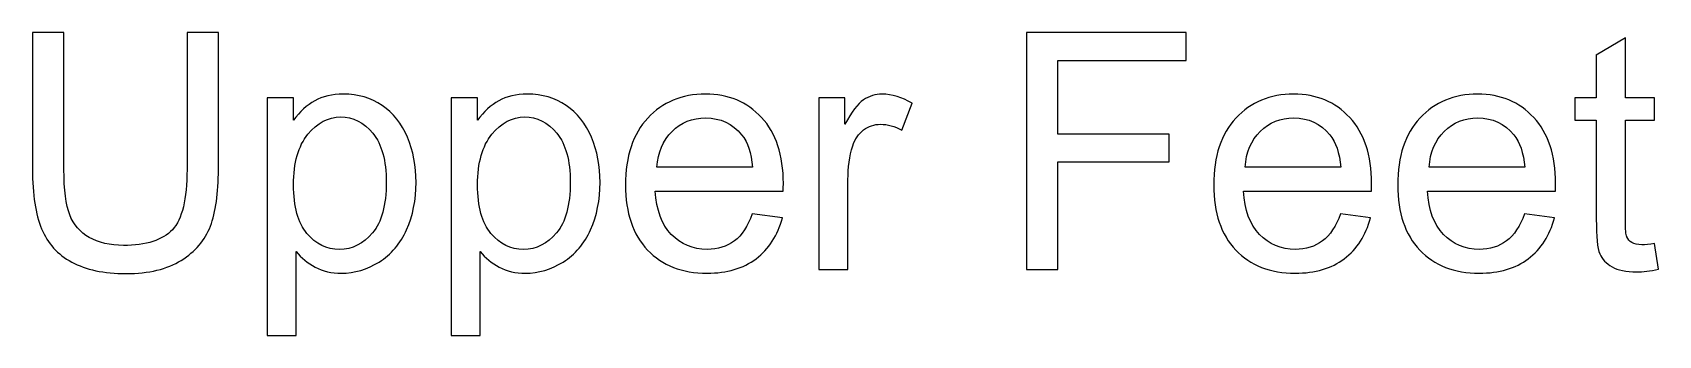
# Model space of a CAD drawing. Header units: millimetres. Extents: x -961 to -101, y 26 to 952.
# Drawn here: x -909.7 to -847.2, y 858.6 to 870.2 of the extents above; entities that cross this region are included whole.
import ezdxf

# ---------------------------------------------------------------- set-up
doc = ezdxf.new("R2010")
doc.units = ezdxf.units.MM
doc.header["$MEASUREMENT"] = 0
doc.layers.add('Layer 1', color=7, linetype='Continuous')

msp = doc.modelspace()

# ---------------------------------------------------------------- linework, layer by layer
at = {"layer": 'Layer 1', "color": 250}
for points, knots in [([(-903.7353, 870.25), (-903.7353, 870.25), (-902.5288, 870.25), (-902.5288, 870.25), (-902.5288, 870.25), (-902.5288, 870.25), (-902.5288, 864.9986), (-902.5288, 864.9986), (-902.5288, 864.9986), (-902.5288, 864.0842), (-902.6325, 863.3581), (-902.8378, 862.8205), (-902.8378, 862.8205), (-903.0453, 862.285), (-903.4178, 861.8468), (-903.9554, 861.5103), (-903.9554, 861.5103), (-904.4952, 861.1737), (-905.2, 861.0044), (-906.0763, 861.0044), (-906.0763, 861.0044), (-906.9251, 861.0044), (-907.6215, 861.1504), (-908.1612, 861.4447), (-908.1612, 861.4447), (-908.7031, 861.7389), (-909.0883, 862.1622), (-909.3191, 862.7189), (-909.3191, 862.7189), (-909.5498, 863.2756), (-909.6662, 864.0355), (-909.6662, 864.9986), (-909.6662, 864.9986), (-909.6662, 864.9986), (-909.6662, 870.25), (-909.6662, 870.25), (-909.6662, 870.25), (-909.6662, 870.25), (-908.4597, 870.25), (-908.4597, 870.25), (-908.4597, 870.25), (-908.4597, 870.25), (-908.4597, 865.0007), (-908.4597, 865.0007), (-908.4597, 865.0007), (-908.4597, 864.2112), (-908.3856, 863.627), (-908.2396, 863.2544), (-908.2396, 863.2544), (-908.0935, 862.8798), (-907.8437, 862.5898), (-907.486, 862.3887), (-907.486, 862.3887), (-907.1304, 862.1855), (-906.6944, 862.0839), (-906.18, 862.0839), (-906.18, 862.0839), (-905.2995, 862.0839), (-904.6709, 862.285), (-904.2962, 862.685), (-904.2962, 862.685), (-903.9216, 863.0872), (-903.7353, 863.8577), (-903.7353, 865.0007), (-903.7353, 865.0007), (-903.7353, 865.0007), (-903.7353, 870.25), (-903.7353, 870.25)], [0, 0, 0, 0, 0.0555556, 0.0555556, 0.0555556, 0.0555556, 0.1111111, 0.1111111, 0.1111111, 0.1111111, 0.1666667, 0.1666667, 0.1666667, 0.1666667, 0.2222222, 0.2222222, 0.2222222, 0.2222222, 0.2777778, 0.2777778, 0.2777778, 0.2777778, 0.3333333, 0.3333333, 0.3333333, 0.3333333, 0.3888889, 0.3888889, 0.3888889, 0.3888889, 0.4444444, 0.4444444, 0.4444444, 0.4444444, 0.5, 0.5, 0.5, 0.5, 0.5555556, 0.5555556, 0.5555556, 0.5555556, 0.6111111, 0.6111111, 0.6111111, 0.6111111, 0.6666667, 0.6666667, 0.6666667, 0.6666667, 0.7222222, 0.7222222, 0.7222222, 0.7222222, 0.7777778, 0.7777778, 0.7777778, 0.7777778, 0.8333333, 0.8333333, 0.8333333, 0.8333333, 0.8888889, 0.8888889, 0.8888889, 0.8888889, 1, 1, 1, 1]), ([(-871.5091, 861.1568), (-871.5091, 861.1568), (-871.5091, 870.25), (-871.5091, 870.25), (-871.5091, 870.25), (-871.5091, 870.25), (-865.375, 870.25), (-865.375, 870.25), (-865.375, 870.25), (-865.375, 870.25), (-865.375, 869.1832), (-865.375, 869.1832), (-865.375, 869.1832), (-865.375, 869.1832), (-870.3026, 869.1832), (-870.3026, 869.1832), (-870.3026, 869.1832), (-870.3026, 869.1832), (-870.3026, 866.3511), (-870.3026, 866.3511), (-870.3026, 866.3511), (-870.3026, 866.3511), (-866.0354, 866.3511), (-866.0354, 866.3511), (-866.0354, 866.3511), (-866.0354, 866.3511), (-866.0354, 865.2843), (-866.0354, 865.2843), (-866.0354, 865.2843), (-866.0354, 865.2843), (-870.3026, 865.2843), (-870.3026, 865.2843), (-870.3026, 865.2843), (-870.3026, 865.2843), (-870.3026, 861.1568), (-870.3026, 861.1568), (-870.3026, 861.1568), (-870.3026, 861.1568), (-871.5091, 861.1568), (-871.5091, 861.1568)], [0, 0, 0, 0, 0.0909091, 0.0909091, 0.0909091, 0.0909091, 0.1818182, 0.1818182, 0.1818182, 0.1818182, 0.2727273, 0.2727273, 0.2727273, 0.2727273, 0.3636364, 0.3636364, 0.3636364, 0.3636364, 0.4545455, 0.4545455, 0.4545455, 0.4545455, 0.5454545, 0.5454545, 0.5454545, 0.5454545, 0.6363636, 0.6363636, 0.6363636, 0.6363636, 0.7272727, 0.7272727, 0.7272727, 0.7272727, 0.8181818, 0.8181818, 0.8181818, 0.8181818, 1, 1, 1, 1]), ([(-847.4024, 862.1538), (-847.4024, 862.1538), (-847.25, 861.1674), (-847.25, 861.1674), (-847.25, 861.1674), (-847.5633, 861.1018), (-847.8448, 861.0679), (-848.0903, 861.0679), (-848.0903, 861.0679), (-848.4946, 861.0679), (-848.8079, 861.1314), (-849.0322, 861.2605), (-849.0322, 861.2605), (-849.2545, 861.3896), (-849.4111, 861.5569), (-849.5021, 861.7664), (-849.5021, 861.7664), (-849.5931, 861.976), (-849.6376, 862.4162), (-849.6376, 863.0872), (-849.6376, 863.0872), (-849.6376, 863.0872), (-849.6376, 866.8845), (-849.6376, 866.8845), (-849.6376, 866.8845), (-849.6376, 866.8845), (-850.4631, 866.8845), (-850.4631, 866.8845), (-850.4631, 866.8845), (-850.4631, 866.8845), (-850.4631, 867.7481), (-850.4631, 867.7481), (-850.4631, 867.7481), (-850.4631, 867.7481), (-849.6376, 867.7481), (-849.6376, 867.7481), (-849.6376, 867.7481), (-849.6376, 867.7481), (-849.6376, 869.3779), (-849.6376, 869.3779), (-849.6376, 869.3779), (-849.6376, 869.3779), (-848.52, 870.0489), (-848.52, 870.0489), (-848.52, 870.0489), (-848.52, 870.0489), (-848.52, 867.7481), (-848.52, 867.7481), (-848.52, 867.7481), (-848.52, 867.7481), (-847.4024, 867.7481), (-847.4024, 867.7481), (-847.4024, 867.7481), (-847.4024, 867.7481), (-847.4024, 866.8845), (-847.4024, 866.8845), (-847.4024, 866.8845), (-847.4024, 866.8845), (-848.52, 866.8845), (-848.52, 866.8845), (-848.52, 866.8845), (-848.52, 866.8845), (-848.52, 863.0237), (-848.52, 863.0237), (-848.52, 863.0237), (-848.52, 862.7041), (-848.5009, 862.4988), (-848.4607, 862.4078), (-848.4607, 862.4078), (-848.4226, 862.3167), (-848.3591, 862.2448), (-848.2702, 862.1897), (-848.2702, 862.1897), (-848.1813, 862.1368), (-848.0543, 862.1093), (-847.8892, 862.1093), (-847.8892, 862.1093), (-847.7665, 862.1093), (-847.6035, 862.1241), (-847.4024, 862.1538)], [0, 0, 0, 0, 0.047619, 0.047619, 0.047619, 0.047619, 0.0952381, 0.0952381, 0.0952381, 0.0952381, 0.1428571, 0.1428571, 0.1428571, 0.1428571, 0.1904762, 0.1904762, 0.1904762, 0.1904762, 0.2380952, 0.2380952, 0.2380952, 0.2380952, 0.2857143, 0.2857143, 0.2857143, 0.2857143, 0.3333333, 0.3333333, 0.3333333, 0.3333333, 0.3809524, 0.3809524, 0.3809524, 0.3809524, 0.4285714, 0.4285714, 0.4285714, 0.4285714, 0.4761905, 0.4761905, 0.4761905, 0.4761905, 0.5238095, 0.5238095, 0.5238095, 0.5238095, 0.5714286, 0.5714286, 0.5714286, 0.5714286, 0.6190476, 0.6190476, 0.6190476, 0.6190476, 0.6666667, 0.6666667, 0.6666667, 0.6666667, 0.7142857, 0.7142857, 0.7142857, 0.7142857, 0.7619048, 0.7619048, 0.7619048, 0.7619048, 0.8095238, 0.8095238, 0.8095238, 0.8095238, 0.8571429, 0.8571429, 0.8571429, 0.8571429, 0.9047619, 0.9047619, 0.9047619, 0.9047619, 1, 1, 1, 1]), ([(-900.6598, 858.6295), (-900.6598, 858.6295), (-900.6598, 867.7481), (-900.6598, 867.7481), (-900.6598, 867.7481), (-900.6598, 867.7481), (-899.6438, 867.7481), (-899.6438, 867.7481), (-899.6438, 867.7481), (-899.6438, 867.7481), (-899.6438, 866.8824), (-899.6438, 866.8824), (-899.6438, 866.8824), (-899.4046, 867.2168), (-899.1337, 867.4687), (-898.831, 867.6359), (-898.831, 867.6359), (-898.5304, 867.8031), (-898.1642, 867.8878), (-897.7346, 867.8878), (-897.7346, 867.8878), (-897.1715, 867.8878), (-896.6762, 867.7439), (-896.2465, 867.4539), (-896.2465, 867.4539), (-895.8169, 867.166), (-895.493, 866.7575), (-895.2729, 866.2326), (-895.2729, 866.2326), (-895.0549, 865.7055), (-894.9448, 865.1298), (-894.9448, 864.5011), (-894.9448, 864.5011), (-894.9448, 863.8302), (-895.0654, 863.2248), (-895.3067, 862.685), (-895.3067, 862.685), (-895.548, 862.1474), (-895.8994, 861.7347), (-896.3608, 861.4468), (-896.3608, 861.4468), (-896.8202, 861.161), (-897.3049, 861.0171), (-897.8129, 861.0171), (-897.8129, 861.0171), (-898.1854, 861.0171), (-898.5198, 861.0954), (-898.8141, 861.2521), (-898.8141, 861.2521), (-899.1104, 861.4087), (-899.3517, 861.6055), (-899.5422, 861.8447), (-899.5422, 861.8447), (-899.5422, 861.8447), (-899.5422, 858.6295), (-899.5422, 858.6295), (-899.5422, 858.6295), (-899.5422, 858.6295), (-900.6598, 858.6295), (-900.6598, 858.6295)], [0, 0, 0, 0, 0.0625, 0.0625, 0.0625, 0.0625, 0.125, 0.125, 0.125, 0.125, 0.1875, 0.1875, 0.1875, 0.1875, 0.25, 0.25, 0.25, 0.25, 0.3125, 0.3125, 0.3125, 0.3125, 0.375, 0.375, 0.375, 0.375, 0.4375, 0.4375, 0.4375, 0.4375, 0.5, 0.5, 0.5, 0.5, 0.5625, 0.5625, 0.5625, 0.5625, 0.625, 0.625, 0.625, 0.625, 0.6875, 0.6875, 0.6875, 0.6875, 0.75, 0.75, 0.75, 0.75, 0.8125, 0.8125, 0.8125, 0.8125, 0.875, 0.875, 0.875, 0.875, 1, 1, 1, 1]), ([(-893.5965, 858.6295), (-893.5965, 858.6295), (-893.5965, 867.7481), (-893.5965, 867.7481), (-893.5965, 867.7481), (-893.5965, 867.7481), (-892.5805, 867.7481), (-892.5805, 867.7481), (-892.5805, 867.7481), (-892.5805, 867.7481), (-892.5805, 866.8824), (-892.5805, 866.8824), (-892.5805, 866.8824), (-892.3413, 867.2168), (-892.0704, 867.4687), (-891.7677, 867.6359), (-891.7677, 867.6359), (-891.4671, 867.8031), (-891.1009, 867.8878), (-890.6713, 867.8878), (-890.6713, 867.8878), (-890.1082, 867.8878), (-889.6129, 867.7439), (-889.1832, 867.4539), (-889.1832, 867.4539), (-888.7536, 867.166), (-888.4297, 866.7575), (-888.2096, 866.2326), (-888.2096, 866.2326), (-887.9916, 865.7055), (-887.8815, 865.1298), (-887.8815, 864.5011), (-887.8815, 864.5011), (-887.8815, 863.8302), (-888.0021, 863.2248), (-888.2434, 862.685), (-888.2434, 862.685), (-888.4847, 862.1474), (-888.8361, 861.7347), (-889.2975, 861.4468), (-889.2975, 861.4468), (-889.7569, 861.161), (-890.2416, 861.0171), (-890.7496, 861.0171), (-890.7496, 861.0171), (-891.1221, 861.0171), (-891.4565, 861.0954), (-891.7508, 861.2521), (-891.7508, 861.2521), (-892.0471, 861.4087), (-892.2884, 861.6055), (-892.4789, 861.8447), (-892.4789, 861.8447), (-892.4789, 861.8447), (-892.4789, 858.6295), (-892.4789, 858.6295), (-892.4789, 858.6295), (-892.4789, 858.6295), (-893.5965, 858.6295), (-893.5965, 858.6295)], [0, 0, 0, 0, 0.0625, 0.0625, 0.0625, 0.0625, 0.125, 0.125, 0.125, 0.125, 0.1875, 0.1875, 0.1875, 0.1875, 0.25, 0.25, 0.25, 0.25, 0.3125, 0.3125, 0.3125, 0.3125, 0.375, 0.375, 0.375, 0.375, 0.4375, 0.4375, 0.4375, 0.4375, 0.5, 0.5, 0.5, 0.5, 0.5625, 0.5625, 0.5625, 0.5625, 0.625, 0.625, 0.625, 0.625, 0.6875, 0.6875, 0.6875, 0.6875, 0.75, 0.75, 0.75, 0.75, 0.8125, 0.8125, 0.8125, 0.8125, 0.875, 0.875, 0.875, 0.875, 1, 1, 1, 1]), ([(-882.0374, 863.2904), (-882.0374, 863.2904), (-880.8817, 863.138), (-880.8817, 863.138), (-880.8817, 863.138), (-881.0616, 862.467), (-881.3982, 861.9442), (-881.8892, 861.5738), (-881.8892, 861.5738), (-882.3803, 861.2034), (-883.0068, 861.0171), (-883.7709, 861.0171), (-883.7709, 861.0171), (-884.7319, 861.0171), (-885.4939, 861.3134), (-886.0569, 861.9061), (-886.0569, 861.9061), (-886.62, 862.4967), (-886.9015, 863.3285), (-886.9015, 864.3974), (-886.9015, 864.3974), (-886.9015, 865.5023), (-886.6179, 866.3617), (-886.0485, 866.9713), (-886.0485, 866.9713), (-885.4791, 867.583), (-884.7404, 867.8878), (-883.8323, 867.8878), (-883.8323, 867.8878), (-882.9539, 867.8878), (-882.2364, 867.5894), (-881.6797, 866.9903), (-881.6797, 866.9903), (-881.123, 866.3913), (-880.8436, 865.5489), (-880.8436, 864.463), (-880.8436, 864.463), (-880.8436, 864.3974), (-880.8457, 864.2979), (-880.8499, 864.1667), (-880.8499, 864.1667), (-880.8499, 864.1667), (-885.7585, 864.1667), (-885.7585, 864.1667), (-885.7585, 864.1667), (-885.7162, 863.4449), (-885.513, 862.8904), (-885.1447, 862.5072), (-885.1447, 862.5072), (-884.7785, 862.1241), (-884.3192, 861.9315), (-883.7709, 861.9315), (-883.7709, 861.9315), (-883.3624, 861.9315), (-883.0132, 862.0395), (-882.7253, 862.2554), (-882.7253, 862.2554), (-882.4353, 862.4713), (-882.2067, 862.8163), (-882.0374, 863.2904)], [0, 0, 0, 0, 0.0625, 0.0625, 0.0625, 0.0625, 0.125, 0.125, 0.125, 0.125, 0.1875, 0.1875, 0.1875, 0.1875, 0.25, 0.25, 0.25, 0.25, 0.3125, 0.3125, 0.3125, 0.3125, 0.375, 0.375, 0.375, 0.375, 0.4375, 0.4375, 0.4375, 0.4375, 0.5, 0.5, 0.5, 0.5, 0.5625, 0.5625, 0.5625, 0.5625, 0.625, 0.625, 0.625, 0.625, 0.6875, 0.6875, 0.6875, 0.6875, 0.75, 0.75, 0.75, 0.75, 0.8125, 0.8125, 0.8125, 0.8125, 0.875, 0.875, 0.875, 0.875, 1, 1, 1, 1]), ([(-879.4826, 861.1568), (-879.4826, 861.1568), (-879.4826, 867.7481), (-879.4826, 867.7481), (-879.4826, 867.7481), (-879.4826, 867.7481), (-878.4793, 867.7481), (-878.4793, 867.7481), (-878.4793, 867.7481), (-878.4793, 867.7481), (-878.4793, 866.7385), (-878.4793, 866.7385), (-878.4793, 866.7385), (-878.2232, 867.2062), (-877.9861, 867.5153), (-877.7681, 867.6634), (-877.7681, 867.6634), (-877.5501, 867.8137), (-877.3109, 867.8878), (-877.0505, 867.8878), (-877.0505, 867.8878), (-876.6738, 867.8878), (-876.2907, 867.7693), (-875.9012, 867.5343), (-875.9012, 867.5343), (-875.9012, 867.5343), (-876.2991, 866.5035), (-876.2991, 866.5035), (-876.2991, 866.5035), (-876.5701, 866.6559), (-876.841, 866.7321), (-877.1119, 866.7321), (-877.1119, 866.7321), (-877.3553, 866.7321), (-877.5734, 866.658), (-877.766, 866.512), (-877.766, 866.512), (-877.9586, 866.3659), (-878.0962, 866.1627), (-878.1787, 865.9024), (-878.1787, 865.9024), (-878.3036, 865.5066), (-878.365, 865.0726), (-878.365, 864.6006), (-878.365, 864.6006), (-878.365, 864.6006), (-878.365, 861.1568), (-878.365, 861.1568), (-878.365, 861.1568), (-878.365, 861.1568), (-879.4826, 861.1568), (-879.4826, 861.1568)], [0, 0, 0, 0, 0.0714286, 0.0714286, 0.0714286, 0.0714286, 0.1428571, 0.1428571, 0.1428571, 0.1428571, 0.2142857, 0.2142857, 0.2142857, 0.2142857, 0.2857143, 0.2857143, 0.2857143, 0.2857143, 0.3571429, 0.3571429, 0.3571429, 0.3571429, 0.4285714, 0.4285714, 0.4285714, 0.4285714, 0.5, 0.5, 0.5, 0.5, 0.5714286, 0.5714286, 0.5714286, 0.5714286, 0.6428571, 0.6428571, 0.6428571, 0.6428571, 0.7142857, 0.7142857, 0.7142857, 0.7142857, 0.7857143, 0.7857143, 0.7857143, 0.7857143, 0.8571429, 0.8571429, 0.8571429, 0.8571429, 1, 1, 1, 1]), ([(-859.4589, 863.2904), (-859.4589, 863.2904), (-858.3032, 863.138), (-858.3032, 863.138), (-858.3032, 863.138), (-858.4831, 862.467), (-858.8197, 861.9442), (-859.3107, 861.5738), (-859.3107, 861.5738), (-859.8018, 861.2034), (-860.4283, 861.0171), (-861.1924, 861.0171), (-861.1924, 861.0171), (-862.1534, 861.0171), (-862.9154, 861.3134), (-863.4784, 861.9061), (-863.4784, 861.9061), (-864.0415, 862.4967), (-864.323, 863.3285), (-864.323, 864.3974), (-864.323, 864.3974), (-864.323, 865.5023), (-864.0394, 866.3617), (-863.47, 866.9713), (-863.47, 866.9713), (-862.9006, 867.583), (-862.1619, 867.8878), (-861.2538, 867.8878), (-861.2538, 867.8878), (-860.3754, 867.8878), (-859.6579, 867.5894), (-859.1012, 866.9903), (-859.1012, 866.9903), (-858.5445, 866.3913), (-858.2651, 865.5489), (-858.2651, 864.463), (-858.2651, 864.463), (-858.2651, 864.3974), (-858.2672, 864.2979), (-858.2714, 864.1667), (-858.2714, 864.1667), (-858.2714, 864.1667), (-863.18, 864.1667), (-863.18, 864.1667), (-863.18, 864.1667), (-863.1377, 863.4449), (-862.9345, 862.8904), (-862.5662, 862.5072), (-862.5662, 862.5072), (-862.2, 862.1241), (-861.7407, 861.9315), (-861.1924, 861.9315), (-861.1924, 861.9315), (-860.7839, 861.9315), (-860.4347, 862.0395), (-860.1468, 862.2554), (-860.1468, 862.2554), (-859.8568, 862.4713), (-859.6282, 862.8163), (-859.4589, 863.2904)], [0, 0, 0, 0, 0.0625, 0.0625, 0.0625, 0.0625, 0.125, 0.125, 0.125, 0.125, 0.1875, 0.1875, 0.1875, 0.1875, 0.25, 0.25, 0.25, 0.25, 0.3125, 0.3125, 0.3125, 0.3125, 0.375, 0.375, 0.375, 0.375, 0.4375, 0.4375, 0.4375, 0.4375, 0.5, 0.5, 0.5, 0.5, 0.5625, 0.5625, 0.5625, 0.5625, 0.625, 0.625, 0.625, 0.625, 0.6875, 0.6875, 0.6875, 0.6875, 0.75, 0.75, 0.75, 0.75, 0.8125, 0.8125, 0.8125, 0.8125, 0.875, 0.875, 0.875, 0.875, 1, 1, 1, 1]), ([(-852.3956, 863.2904), (-852.3956, 863.2904), (-851.2399, 863.138), (-851.2399, 863.138), (-851.2399, 863.138), (-851.4198, 862.467), (-851.7564, 861.9442), (-852.2474, 861.5738), (-852.2474, 861.5738), (-852.7385, 861.2034), (-853.365, 861.0171), (-854.1291, 861.0171), (-854.1291, 861.0171), (-855.0901, 861.0171), (-855.8521, 861.3134), (-856.4151, 861.9061), (-856.4151, 861.9061), (-856.9782, 862.4967), (-857.2597, 863.3285), (-857.2597, 864.3974), (-857.2597, 864.3974), (-857.2597, 865.5023), (-856.9761, 866.3617), (-856.4067, 866.9713), (-856.4067, 866.9713), (-855.8373, 867.583), (-855.0986, 867.8878), (-854.1905, 867.8878), (-854.1905, 867.8878), (-853.3121, 867.8878), (-852.5946, 867.5894), (-852.0379, 866.9903), (-852.0379, 866.9903), (-851.4812, 866.3913), (-851.2018, 865.5489), (-851.2018, 864.463), (-851.2018, 864.463), (-851.2018, 864.3974), (-851.2039, 864.2979), (-851.2081, 864.1667), (-851.2081, 864.1667), (-851.2081, 864.1667), (-856.1167, 864.1667), (-856.1167, 864.1667), (-856.1167, 864.1667), (-856.0744, 863.4449), (-855.8712, 862.8904), (-855.5029, 862.5072), (-855.5029, 862.5072), (-855.1367, 862.1241), (-854.6774, 861.9315), (-854.1291, 861.9315), (-854.1291, 861.9315), (-853.7206, 861.9315), (-853.3714, 862.0395), (-853.0835, 862.2554), (-853.0835, 862.2554), (-852.7935, 862.4713), (-852.5649, 862.8163), (-852.3956, 863.2904)], [0, 0, 0, 0, 0.0625, 0.0625, 0.0625, 0.0625, 0.125, 0.125, 0.125, 0.125, 0.1875, 0.1875, 0.1875, 0.1875, 0.25, 0.25, 0.25, 0.25, 0.3125, 0.3125, 0.3125, 0.3125, 0.375, 0.375, 0.375, 0.375, 0.4375, 0.4375, 0.4375, 0.4375, 0.5, 0.5, 0.5, 0.5, 0.5625, 0.5625, 0.5625, 0.5625, 0.625, 0.625, 0.625, 0.625, 0.6875, 0.6875, 0.6875, 0.6875, 0.75, 0.75, 0.75, 0.75, 0.8125, 0.8125, 0.8125, 0.8125, 0.875, 0.875, 0.875, 0.875, 1, 1, 1, 1]), ([(-899.6438, 864.4122), (-899.6438, 863.5677), (-899.4723, 862.9433), (-899.1316, 862.539), (-899.1316, 862.539), (-898.7887, 862.1347), (-898.3738, 861.9315), (-897.887, 861.9315), (-897.887, 861.9315), (-897.3917, 861.9315), (-896.9683, 862.1411), (-896.617, 862.5602), (-896.617, 862.5602), (-896.2635, 862.9793), (-896.0878, 863.627), (-896.0878, 864.5054), (-896.0878, 864.5054), (-896.0878, 865.3436), (-896.2592, 865.9701), (-896.6043, 866.3871), (-896.6043, 866.3871), (-896.9493, 866.8041), (-897.3599, 867.0115), (-897.8383, 867.0115), (-897.8383, 867.0115), (-898.3124, 867.0115), (-898.7315, 866.7893), (-899.0956, 866.3469), (-899.0956, 866.3469), (-899.4618, 865.9024), (-899.6438, 865.2589), (-899.6438, 864.4122)], [0, 0, 0, 0, 0.1111111, 0.1111111, 0.1111111, 0.1111111, 0.2222222, 0.2222222, 0.2222222, 0.2222222, 0.3333333, 0.3333333, 0.3333333, 0.3333333, 0.4444444, 0.4444444, 0.4444444, 0.4444444, 0.5555556, 0.5555556, 0.5555556, 0.5555556, 0.6666667, 0.6666667, 0.6666667, 0.6666667, 0.7777778, 0.7777778, 0.7777778, 0.7777778, 1, 1, 1, 1]), ([(-892.5805, 864.4122), (-892.5805, 863.5677), (-892.409, 862.9433), (-892.0683, 862.539), (-892.0683, 862.539), (-891.7254, 862.1347), (-891.3105, 861.9315), (-890.8237, 861.9315), (-890.8237, 861.9315), (-890.3284, 861.9315), (-889.905, 862.1411), (-889.5537, 862.5602), (-889.5537, 862.5602), (-889.2002, 862.9793), (-889.0245, 863.627), (-889.0245, 864.5054), (-889.0245, 864.5054), (-889.0245, 865.3436), (-889.1959, 865.9701), (-889.541, 866.3871), (-889.541, 866.3871), (-889.886, 866.8041), (-890.2966, 867.0115), (-890.775, 867.0115), (-890.775, 867.0115), (-891.2491, 867.0115), (-891.6682, 866.7893), (-892.0323, 866.3469), (-892.0323, 866.3469), (-892.3985, 865.9024), (-892.5805, 865.2589), (-892.5805, 864.4122)], [0, 0, 0, 0, 0.1111111, 0.1111111, 0.1111111, 0.1111111, 0.2222222, 0.2222222, 0.2222222, 0.2222222, 0.3333333, 0.3333333, 0.3333333, 0.3333333, 0.4444444, 0.4444444, 0.4444444, 0.4444444, 0.5555556, 0.5555556, 0.5555556, 0.5555556, 0.6666667, 0.6666667, 0.6666667, 0.6666667, 0.7777778, 0.7777778, 0.7777778, 0.7777778, 1, 1, 1, 1]), ([(-885.695, 865.0811), (-885.695, 865.0811), (-882.0247, 865.0811), (-882.0247, 865.0811), (-882.0247, 865.0811), (-882.0734, 865.6357), (-882.2152, 866.0505), (-882.4459, 866.3278), (-882.4459, 866.3278), (-882.7994, 866.7575), (-883.2608, 866.9734), (-883.826, 866.9734), (-883.826, 866.9734), (-884.3382, 866.9734), (-884.7679, 866.802), (-885.1171, 866.4591), (-885.1171, 866.4591), (-885.4643, 866.1162), (-885.6569, 865.6568), (-885.695, 865.0811)], [0, 0, 0, 0, 0.1666667, 0.1666667, 0.1666667, 0.1666667, 0.3333333, 0.3333333, 0.3333333, 0.3333333, 0.5, 0.5, 0.5, 0.5, 0.6666667, 0.6666667, 0.6666667, 0.6666667, 1, 1, 1, 1]), ([(-863.1165, 865.0811), (-863.1165, 865.0811), (-859.4462, 865.0811), (-859.4462, 865.0811), (-859.4462, 865.0811), (-859.4949, 865.6357), (-859.6367, 866.0505), (-859.8674, 866.3278), (-859.8674, 866.3278), (-860.2209, 866.7575), (-860.6823, 866.9734), (-861.2475, 866.9734), (-861.2475, 866.9734), (-861.7597, 866.9734), (-862.1894, 866.802), (-862.5386, 866.4591), (-862.5386, 866.4591), (-862.8858, 866.1162), (-863.0784, 865.6568), (-863.1165, 865.0811)], [0, 0, 0, 0, 0.1666667, 0.1666667, 0.1666667, 0.1666667, 0.3333333, 0.3333333, 0.3333333, 0.3333333, 0.5, 0.5, 0.5, 0.5, 0.6666667, 0.6666667, 0.6666667, 0.6666667, 1, 1, 1, 1]), ([(-856.0532, 865.0811), (-856.0532, 865.0811), (-852.3829, 865.0811), (-852.3829, 865.0811), (-852.3829, 865.0811), (-852.4316, 865.6357), (-852.5734, 866.0505), (-852.8041, 866.3278), (-852.8041, 866.3278), (-853.1576, 866.7575), (-853.619, 866.9734), (-854.1842, 866.9734), (-854.1842, 866.9734), (-854.6964, 866.9734), (-855.1261, 866.802), (-855.4753, 866.4591), (-855.4753, 866.4591), (-855.8225, 866.1162), (-856.0151, 865.6568), (-856.0532, 865.0811)], [0, 0, 0, 0, 0.1666667, 0.1666667, 0.1666667, 0.1666667, 0.3333333, 0.3333333, 0.3333333, 0.3333333, 0.5, 0.5, 0.5, 0.5, 0.6666667, 0.6666667, 0.6666667, 0.6666667, 1, 1, 1, 1])]:
    msp.add_open_spline(points, degree=3, knots=knots, dxfattribs=at)
at = {"layer": 'Layer 1', "color": 250, "lineweight": 9}
for points, knots in [([(-903.7353, 870.25), (-903.7353, 870.25), (-902.5288, 870.25), (-902.5288, 870.25), (-902.5288, 870.25), (-902.5288, 870.25), (-902.5288, 864.9986), (-902.5288, 864.9986), (-902.5288, 864.9986), (-902.5288, 864.0842), (-902.6325, 863.3581), (-902.8378, 862.8205), (-902.8378, 862.8205), (-903.0453, 862.285), (-903.4178, 861.8468), (-903.9554, 861.5103), (-903.9554, 861.5103), (-904.4952, 861.1737), (-905.2, 861.0044), (-906.0763, 861.0044), (-906.0763, 861.0044), (-906.9251, 861.0044), (-907.6215, 861.1504), (-908.1612, 861.4447), (-908.1612, 861.4447), (-908.7031, 861.7389), (-909.0883, 862.1622), (-909.3191, 862.7189), (-909.3191, 862.7189), (-909.5498, 863.2756), (-909.6662, 864.0355), (-909.6662, 864.9986), (-909.6662, 864.9986), (-909.6662, 864.9986), (-909.6662, 870.25), (-909.6662, 870.25), (-909.6662, 870.25), (-909.6662, 870.25), (-908.4597, 870.25), (-908.4597, 870.25), (-908.4597, 870.25), (-908.4597, 870.25), (-908.4597, 865.0007), (-908.4597, 865.0007), (-908.4597, 865.0007), (-908.4597, 864.2112), (-908.3856, 863.627), (-908.2396, 863.2544), (-908.2396, 863.2544), (-908.0935, 862.8798), (-907.8437, 862.5898), (-907.486, 862.3887), (-907.486, 862.3887), (-907.1304, 862.1855), (-906.6944, 862.0839), (-906.18, 862.0839), (-906.18, 862.0839), (-905.2995, 862.0839), (-904.6709, 862.285), (-904.2962, 862.685), (-904.2962, 862.685), (-903.9216, 863.0872), (-903.7353, 863.8577), (-903.7353, 865.0007), (-903.7353, 865.0007), (-903.7353, 865.0007), (-903.7353, 870.25), (-903.7353, 870.25)], [0, 0, 0, 0, 0.0555556, 0.0555556, 0.0555556, 0.0555556, 0.1111111, 0.1111111, 0.1111111, 0.1111111, 0.1666667, 0.1666667, 0.1666667, 0.1666667, 0.2222222, 0.2222222, 0.2222222, 0.2222222, 0.2777778, 0.2777778, 0.2777778, 0.2777778, 0.3333333, 0.3333333, 0.3333333, 0.3333333, 0.3888889, 0.3888889, 0.3888889, 0.3888889, 0.4444444, 0.4444444, 0.4444444, 0.4444444, 0.5, 0.5, 0.5, 0.5, 0.5555556, 0.5555556, 0.5555556, 0.5555556, 0.6111111, 0.6111111, 0.6111111, 0.6111111, 0.6666667, 0.6666667, 0.6666667, 0.6666667, 0.7222222, 0.7222222, 0.7222222, 0.7222222, 0.7777778, 0.7777778, 0.7777778, 0.7777778, 0.8333333, 0.8333333, 0.8333333, 0.8333333, 0.8888889, 0.8888889, 0.8888889, 0.8888889, 1, 1, 1, 1]), ([(-871.5091, 861.1568), (-871.5091, 861.1568), (-871.5091, 870.25), (-871.5091, 870.25), (-871.5091, 870.25), (-871.5091, 870.25), (-865.375, 870.25), (-865.375, 870.25), (-865.375, 870.25), (-865.375, 870.25), (-865.375, 869.1832), (-865.375, 869.1832), (-865.375, 869.1832), (-865.375, 869.1832), (-870.3026, 869.1832), (-870.3026, 869.1832), (-870.3026, 869.1832), (-870.3026, 869.1832), (-870.3026, 866.3511), (-870.3026, 866.3511), (-870.3026, 866.3511), (-870.3026, 866.3511), (-866.0354, 866.3511), (-866.0354, 866.3511), (-866.0354, 866.3511), (-866.0354, 866.3511), (-866.0354, 865.2843), (-866.0354, 865.2843), (-866.0354, 865.2843), (-866.0354, 865.2843), (-870.3026, 865.2843), (-870.3026, 865.2843), (-870.3026, 865.2843), (-870.3026, 865.2843), (-870.3026, 861.1568), (-870.3026, 861.1568), (-870.3026, 861.1568), (-870.3026, 861.1568), (-871.5091, 861.1568), (-871.5091, 861.1568)], [0, 0, 0, 0, 0.0909091, 0.0909091, 0.0909091, 0.0909091, 0.1818182, 0.1818182, 0.1818182, 0.1818182, 0.2727273, 0.2727273, 0.2727273, 0.2727273, 0.3636364, 0.3636364, 0.3636364, 0.3636364, 0.4545455, 0.4545455, 0.4545455, 0.4545455, 0.5454545, 0.5454545, 0.5454545, 0.5454545, 0.6363636, 0.6363636, 0.6363636, 0.6363636, 0.7272727, 0.7272727, 0.7272727, 0.7272727, 0.8181818, 0.8181818, 0.8181818, 0.8181818, 1, 1, 1, 1]), ([(-847.4024, 862.1538), (-847.4024, 862.1538), (-847.25, 861.1674), (-847.25, 861.1674), (-847.25, 861.1674), (-847.5633, 861.1018), (-847.8448, 861.0679), (-848.0903, 861.0679), (-848.0903, 861.0679), (-848.4946, 861.0679), (-848.8079, 861.1314), (-849.0322, 861.2605), (-849.0322, 861.2605), (-849.2545, 861.3896), (-849.4111, 861.5569), (-849.5021, 861.7664), (-849.5021, 861.7664), (-849.5931, 861.976), (-849.6376, 862.4162), (-849.6376, 863.0872), (-849.6376, 863.0872), (-849.6376, 863.0872), (-849.6376, 866.8845), (-849.6376, 866.8845), (-849.6376, 866.8845), (-849.6376, 866.8845), (-850.4631, 866.8845), (-850.4631, 866.8845), (-850.4631, 866.8845), (-850.4631, 866.8845), (-850.4631, 867.7481), (-850.4631, 867.7481), (-850.4631, 867.7481), (-850.4631, 867.7481), (-849.6376, 867.7481), (-849.6376, 867.7481), (-849.6376, 867.7481), (-849.6376, 867.7481), (-849.6376, 869.3779), (-849.6376, 869.3779), (-849.6376, 869.3779), (-849.6376, 869.3779), (-848.52, 870.0489), (-848.52, 870.0489), (-848.52, 870.0489), (-848.52, 870.0489), (-848.52, 867.7481), (-848.52, 867.7481), (-848.52, 867.7481), (-848.52, 867.7481), (-847.4024, 867.7481), (-847.4024, 867.7481), (-847.4024, 867.7481), (-847.4024, 867.7481), (-847.4024, 866.8845), (-847.4024, 866.8845), (-847.4024, 866.8845), (-847.4024, 866.8845), (-848.52, 866.8845), (-848.52, 866.8845), (-848.52, 866.8845), (-848.52, 866.8845), (-848.52, 863.0237), (-848.52, 863.0237), (-848.52, 863.0237), (-848.52, 862.7041), (-848.5009, 862.4988), (-848.4607, 862.4078), (-848.4607, 862.4078), (-848.4226, 862.3167), (-848.3591, 862.2448), (-848.2702, 862.1897), (-848.2702, 862.1897), (-848.1813, 862.1368), (-848.0543, 862.1093), (-847.8892, 862.1093), (-847.8892, 862.1093), (-847.7665, 862.1093), (-847.6035, 862.1241), (-847.4024, 862.1538)], [0, 0, 0, 0, 0.047619, 0.047619, 0.047619, 0.047619, 0.0952381, 0.0952381, 0.0952381, 0.0952381, 0.1428571, 0.1428571, 0.1428571, 0.1428571, 0.1904762, 0.1904762, 0.1904762, 0.1904762, 0.2380952, 0.2380952, 0.2380952, 0.2380952, 0.2857143, 0.2857143, 0.2857143, 0.2857143, 0.3333333, 0.3333333, 0.3333333, 0.3333333, 0.3809524, 0.3809524, 0.3809524, 0.3809524, 0.4285714, 0.4285714, 0.4285714, 0.4285714, 0.4761905, 0.4761905, 0.4761905, 0.4761905, 0.5238095, 0.5238095, 0.5238095, 0.5238095, 0.5714286, 0.5714286, 0.5714286, 0.5714286, 0.6190476, 0.6190476, 0.6190476, 0.6190476, 0.6666667, 0.6666667, 0.6666667, 0.6666667, 0.7142857, 0.7142857, 0.7142857, 0.7142857, 0.7619048, 0.7619048, 0.7619048, 0.7619048, 0.8095238, 0.8095238, 0.8095238, 0.8095238, 0.8571429, 0.8571429, 0.8571429, 0.8571429, 0.9047619, 0.9047619, 0.9047619, 0.9047619, 1, 1, 1, 1]), ([(-900.6598, 858.6295), (-900.6598, 858.6295), (-900.6598, 867.7481), (-900.6598, 867.7481), (-900.6598, 867.7481), (-900.6598, 867.7481), (-899.6438, 867.7481), (-899.6438, 867.7481), (-899.6438, 867.7481), (-899.6438, 867.7481), (-899.6438, 866.8824), (-899.6438, 866.8824), (-899.6438, 866.8824), (-899.4046, 867.2168), (-899.1337, 867.4687), (-898.831, 867.6359), (-898.831, 867.6359), (-898.5304, 867.8031), (-898.1642, 867.8878), (-897.7346, 867.8878), (-897.7346, 867.8878), (-897.1715, 867.8878), (-896.6762, 867.7439), (-896.2465, 867.4539), (-896.2465, 867.4539), (-895.8169, 867.166), (-895.493, 866.7575), (-895.2729, 866.2326), (-895.2729, 866.2326), (-895.0549, 865.7055), (-894.9448, 865.1298), (-894.9448, 864.5011), (-894.9448, 864.5011), (-894.9448, 863.8302), (-895.0654, 863.2248), (-895.3067, 862.685), (-895.3067, 862.685), (-895.548, 862.1474), (-895.8994, 861.7347), (-896.3608, 861.4468), (-896.3608, 861.4468), (-896.8202, 861.161), (-897.3049, 861.0171), (-897.8129, 861.0171), (-897.8129, 861.0171), (-898.1854, 861.0171), (-898.5198, 861.0954), (-898.8141, 861.2521), (-898.8141, 861.2521), (-899.1104, 861.4087), (-899.3517, 861.6055), (-899.5422, 861.8447), (-899.5422, 861.8447), (-899.5422, 861.8447), (-899.5422, 858.6295), (-899.5422, 858.6295), (-899.5422, 858.6295), (-899.5422, 858.6295), (-900.6598, 858.6295), (-900.6598, 858.6295)], [0, 0, 0, 0, 0.0625, 0.0625, 0.0625, 0.0625, 0.125, 0.125, 0.125, 0.125, 0.1875, 0.1875, 0.1875, 0.1875, 0.25, 0.25, 0.25, 0.25, 0.3125, 0.3125, 0.3125, 0.3125, 0.375, 0.375, 0.375, 0.375, 0.4375, 0.4375, 0.4375, 0.4375, 0.5, 0.5, 0.5, 0.5, 0.5625, 0.5625, 0.5625, 0.5625, 0.625, 0.625, 0.625, 0.625, 0.6875, 0.6875, 0.6875, 0.6875, 0.75, 0.75, 0.75, 0.75, 0.8125, 0.8125, 0.8125, 0.8125, 0.875, 0.875, 0.875, 0.875, 1, 1, 1, 1]), ([(-893.5965, 858.6295), (-893.5965, 858.6295), (-893.5965, 867.7481), (-893.5965, 867.7481), (-893.5965, 867.7481), (-893.5965, 867.7481), (-892.5805, 867.7481), (-892.5805, 867.7481), (-892.5805, 867.7481), (-892.5805, 867.7481), (-892.5805, 866.8824), (-892.5805, 866.8824), (-892.5805, 866.8824), (-892.3413, 867.2168), (-892.0704, 867.4687), (-891.7677, 867.6359), (-891.7677, 867.6359), (-891.4671, 867.8031), (-891.1009, 867.8878), (-890.6713, 867.8878), (-890.6713, 867.8878), (-890.1082, 867.8878), (-889.6129, 867.7439), (-889.1832, 867.4539), (-889.1832, 867.4539), (-888.7536, 867.166), (-888.4297, 866.7575), (-888.2096, 866.2326), (-888.2096, 866.2326), (-887.9916, 865.7055), (-887.8815, 865.1298), (-887.8815, 864.5011), (-887.8815, 864.5011), (-887.8815, 863.8302), (-888.0021, 863.2248), (-888.2434, 862.685), (-888.2434, 862.685), (-888.4847, 862.1474), (-888.8361, 861.7347), (-889.2975, 861.4468), (-889.2975, 861.4468), (-889.7569, 861.161), (-890.2416, 861.0171), (-890.7496, 861.0171), (-890.7496, 861.0171), (-891.1221, 861.0171), (-891.4565, 861.0954), (-891.7508, 861.2521), (-891.7508, 861.2521), (-892.0471, 861.4087), (-892.2884, 861.6055), (-892.4789, 861.8447), (-892.4789, 861.8447), (-892.4789, 861.8447), (-892.4789, 858.6295), (-892.4789, 858.6295), (-892.4789, 858.6295), (-892.4789, 858.6295), (-893.5965, 858.6295), (-893.5965, 858.6295)], [0, 0, 0, 0, 0.0625, 0.0625, 0.0625, 0.0625, 0.125, 0.125, 0.125, 0.125, 0.1875, 0.1875, 0.1875, 0.1875, 0.25, 0.25, 0.25, 0.25, 0.3125, 0.3125, 0.3125, 0.3125, 0.375, 0.375, 0.375, 0.375, 0.4375, 0.4375, 0.4375, 0.4375, 0.5, 0.5, 0.5, 0.5, 0.5625, 0.5625, 0.5625, 0.5625, 0.625, 0.625, 0.625, 0.625, 0.6875, 0.6875, 0.6875, 0.6875, 0.75, 0.75, 0.75, 0.75, 0.8125, 0.8125, 0.8125, 0.8125, 0.875, 0.875, 0.875, 0.875, 1, 1, 1, 1]), ([(-882.0374, 863.2904), (-882.0374, 863.2904), (-880.8817, 863.138), (-880.8817, 863.138), (-880.8817, 863.138), (-881.0616, 862.467), (-881.3982, 861.9442), (-881.8892, 861.5738), (-881.8892, 861.5738), (-882.3803, 861.2034), (-883.0068, 861.0171), (-883.7709, 861.0171), (-883.7709, 861.0171), (-884.7319, 861.0171), (-885.4939, 861.3134), (-886.0569, 861.9061), (-886.0569, 861.9061), (-886.62, 862.4967), (-886.9015, 863.3285), (-886.9015, 864.3974), (-886.9015, 864.3974), (-886.9015, 865.5023), (-886.6179, 866.3617), (-886.0485, 866.9713), (-886.0485, 866.9713), (-885.4791, 867.583), (-884.7404, 867.8878), (-883.8323, 867.8878), (-883.8323, 867.8878), (-882.9539, 867.8878), (-882.2364, 867.5894), (-881.6797, 866.9903), (-881.6797, 866.9903), (-881.123, 866.3913), (-880.8436, 865.5489), (-880.8436, 864.463), (-880.8436, 864.463), (-880.8436, 864.3974), (-880.8457, 864.2979), (-880.8499, 864.1667), (-880.8499, 864.1667), (-880.8499, 864.1667), (-885.7585, 864.1667), (-885.7585, 864.1667), (-885.7585, 864.1667), (-885.7162, 863.4449), (-885.513, 862.8904), (-885.1447, 862.5072), (-885.1447, 862.5072), (-884.7785, 862.1241), (-884.3192, 861.9315), (-883.7709, 861.9315), (-883.7709, 861.9315), (-883.3624, 861.9315), (-883.0132, 862.0395), (-882.7253, 862.2554), (-882.7253, 862.2554), (-882.4353, 862.4713), (-882.2067, 862.8163), (-882.0374, 863.2904)], [0, 0, 0, 0, 0.0625, 0.0625, 0.0625, 0.0625, 0.125, 0.125, 0.125, 0.125, 0.1875, 0.1875, 0.1875, 0.1875, 0.25, 0.25, 0.25, 0.25, 0.3125, 0.3125, 0.3125, 0.3125, 0.375, 0.375, 0.375, 0.375, 0.4375, 0.4375, 0.4375, 0.4375, 0.5, 0.5, 0.5, 0.5, 0.5625, 0.5625, 0.5625, 0.5625, 0.625, 0.625, 0.625, 0.625, 0.6875, 0.6875, 0.6875, 0.6875, 0.75, 0.75, 0.75, 0.75, 0.8125, 0.8125, 0.8125, 0.8125, 0.875, 0.875, 0.875, 0.875, 1, 1, 1, 1]), ([(-879.4826, 861.1568), (-879.4826, 861.1568), (-879.4826, 867.7481), (-879.4826, 867.7481), (-879.4826, 867.7481), (-879.4826, 867.7481), (-878.4793, 867.7481), (-878.4793, 867.7481), (-878.4793, 867.7481), (-878.4793, 867.7481), (-878.4793, 866.7385), (-878.4793, 866.7385), (-878.4793, 866.7385), (-878.2232, 867.2062), (-877.9861, 867.5153), (-877.7681, 867.6634), (-877.7681, 867.6634), (-877.5501, 867.8137), (-877.3109, 867.8878), (-877.0505, 867.8878), (-877.0505, 867.8878), (-876.6738, 867.8878), (-876.2907, 867.7693), (-875.9012, 867.5343), (-875.9012, 867.5343), (-875.9012, 867.5343), (-876.2991, 866.5035), (-876.2991, 866.5035), (-876.2991, 866.5035), (-876.5701, 866.6559), (-876.841, 866.7321), (-877.1119, 866.7321), (-877.1119, 866.7321), (-877.3553, 866.7321), (-877.5734, 866.658), (-877.766, 866.512), (-877.766, 866.512), (-877.9586, 866.3659), (-878.0962, 866.1627), (-878.1787, 865.9024), (-878.1787, 865.9024), (-878.3036, 865.5066), (-878.365, 865.0726), (-878.365, 864.6006), (-878.365, 864.6006), (-878.365, 864.6006), (-878.365, 861.1568), (-878.365, 861.1568), (-878.365, 861.1568), (-878.365, 861.1568), (-879.4826, 861.1568), (-879.4826, 861.1568)], [0, 0, 0, 0, 0.0714286, 0.0714286, 0.0714286, 0.0714286, 0.1428571, 0.1428571, 0.1428571, 0.1428571, 0.2142857, 0.2142857, 0.2142857, 0.2142857, 0.2857143, 0.2857143, 0.2857143, 0.2857143, 0.3571429, 0.3571429, 0.3571429, 0.3571429, 0.4285714, 0.4285714, 0.4285714, 0.4285714, 0.5, 0.5, 0.5, 0.5, 0.5714286, 0.5714286, 0.5714286, 0.5714286, 0.6428571, 0.6428571, 0.6428571, 0.6428571, 0.7142857, 0.7142857, 0.7142857, 0.7142857, 0.7857143, 0.7857143, 0.7857143, 0.7857143, 0.8571429, 0.8571429, 0.8571429, 0.8571429, 1, 1, 1, 1]), ([(-859.4589, 863.2904), (-859.4589, 863.2904), (-858.3032, 863.138), (-858.3032, 863.138), (-858.3032, 863.138), (-858.4831, 862.467), (-858.8197, 861.9442), (-859.3107, 861.5738), (-859.3107, 861.5738), (-859.8018, 861.2034), (-860.4283, 861.0171), (-861.1924, 861.0171), (-861.1924, 861.0171), (-862.1534, 861.0171), (-862.9154, 861.3134), (-863.4784, 861.9061), (-863.4784, 861.9061), (-864.0415, 862.4967), (-864.323, 863.3285), (-864.323, 864.3974), (-864.323, 864.3974), (-864.323, 865.5023), (-864.0394, 866.3617), (-863.47, 866.9713), (-863.47, 866.9713), (-862.9006, 867.583), (-862.1619, 867.8878), (-861.2538, 867.8878), (-861.2538, 867.8878), (-860.3754, 867.8878), (-859.6579, 867.5894), (-859.1012, 866.9903), (-859.1012, 866.9903), (-858.5445, 866.3913), (-858.2651, 865.5489), (-858.2651, 864.463), (-858.2651, 864.463), (-858.2651, 864.3974), (-858.2672, 864.2979), (-858.2714, 864.1667), (-858.2714, 864.1667), (-858.2714, 864.1667), (-863.18, 864.1667), (-863.18, 864.1667), (-863.18, 864.1667), (-863.1377, 863.4449), (-862.9345, 862.8904), (-862.5662, 862.5072), (-862.5662, 862.5072), (-862.2, 862.1241), (-861.7407, 861.9315), (-861.1924, 861.9315), (-861.1924, 861.9315), (-860.7839, 861.9315), (-860.4347, 862.0395), (-860.1468, 862.2554), (-860.1468, 862.2554), (-859.8568, 862.4713), (-859.6282, 862.8163), (-859.4589, 863.2904)], [0, 0, 0, 0, 0.0625, 0.0625, 0.0625, 0.0625, 0.125, 0.125, 0.125, 0.125, 0.1875, 0.1875, 0.1875, 0.1875, 0.25, 0.25, 0.25, 0.25, 0.3125, 0.3125, 0.3125, 0.3125, 0.375, 0.375, 0.375, 0.375, 0.4375, 0.4375, 0.4375, 0.4375, 0.5, 0.5, 0.5, 0.5, 0.5625, 0.5625, 0.5625, 0.5625, 0.625, 0.625, 0.625, 0.625, 0.6875, 0.6875, 0.6875, 0.6875, 0.75, 0.75, 0.75, 0.75, 0.8125, 0.8125, 0.8125, 0.8125, 0.875, 0.875, 0.875, 0.875, 1, 1, 1, 1]), ([(-852.3956, 863.2904), (-852.3956, 863.2904), (-851.2399, 863.138), (-851.2399, 863.138), (-851.2399, 863.138), (-851.4198, 862.467), (-851.7564, 861.9442), (-852.2474, 861.5738), (-852.2474, 861.5738), (-852.7385, 861.2034), (-853.365, 861.0171), (-854.1291, 861.0171), (-854.1291, 861.0171), (-855.0901, 861.0171), (-855.8521, 861.3134), (-856.4151, 861.9061), (-856.4151, 861.9061), (-856.9782, 862.4967), (-857.2597, 863.3285), (-857.2597, 864.3974), (-857.2597, 864.3974), (-857.2597, 865.5023), (-856.9761, 866.3617), (-856.4067, 866.9713), (-856.4067, 866.9713), (-855.8373, 867.583), (-855.0986, 867.8878), (-854.1905, 867.8878), (-854.1905, 867.8878), (-853.3121, 867.8878), (-852.5946, 867.5894), (-852.0379, 866.9903), (-852.0379, 866.9903), (-851.4812, 866.3913), (-851.2018, 865.5489), (-851.2018, 864.463), (-851.2018, 864.463), (-851.2018, 864.3974), (-851.2039, 864.2979), (-851.2081, 864.1667), (-851.2081, 864.1667), (-851.2081, 864.1667), (-856.1167, 864.1667), (-856.1167, 864.1667), (-856.1167, 864.1667), (-856.0744, 863.4449), (-855.8712, 862.8904), (-855.5029, 862.5072), (-855.5029, 862.5072), (-855.1367, 862.1241), (-854.6774, 861.9315), (-854.1291, 861.9315), (-854.1291, 861.9315), (-853.7206, 861.9315), (-853.3714, 862.0395), (-853.0835, 862.2554), (-853.0835, 862.2554), (-852.7935, 862.4713), (-852.5649, 862.8163), (-852.3956, 863.2904)], [0, 0, 0, 0, 0.0625, 0.0625, 0.0625, 0.0625, 0.125, 0.125, 0.125, 0.125, 0.1875, 0.1875, 0.1875, 0.1875, 0.25, 0.25, 0.25, 0.25, 0.3125, 0.3125, 0.3125, 0.3125, 0.375, 0.375, 0.375, 0.375, 0.4375, 0.4375, 0.4375, 0.4375, 0.5, 0.5, 0.5, 0.5, 0.5625, 0.5625, 0.5625, 0.5625, 0.625, 0.625, 0.625, 0.625, 0.6875, 0.6875, 0.6875, 0.6875, 0.75, 0.75, 0.75, 0.75, 0.8125, 0.8125, 0.8125, 0.8125, 0.875, 0.875, 0.875, 0.875, 1, 1, 1, 1]), ([(-899.6438, 864.4122), (-899.6438, 863.5677), (-899.4723, 862.9433), (-899.1316, 862.539), (-899.1316, 862.539), (-898.7887, 862.1347), (-898.3738, 861.9315), (-897.887, 861.9315), (-897.887, 861.9315), (-897.3917, 861.9315), (-896.9683, 862.1411), (-896.617, 862.5602), (-896.617, 862.5602), (-896.2635, 862.9793), (-896.0878, 863.627), (-896.0878, 864.5054), (-896.0878, 864.5054), (-896.0878, 865.3436), (-896.2592, 865.9701), (-896.6043, 866.3871), (-896.6043, 866.3871), (-896.9493, 866.8041), (-897.3599, 867.0115), (-897.8383, 867.0115), (-897.8383, 867.0115), (-898.3124, 867.0115), (-898.7315, 866.7893), (-899.0956, 866.3469), (-899.0956, 866.3469), (-899.4618, 865.9024), (-899.6438, 865.2589), (-899.6438, 864.4122)], [0, 0, 0, 0, 0.1111111, 0.1111111, 0.1111111, 0.1111111, 0.2222222, 0.2222222, 0.2222222, 0.2222222, 0.3333333, 0.3333333, 0.3333333, 0.3333333, 0.4444444, 0.4444444, 0.4444444, 0.4444444, 0.5555556, 0.5555556, 0.5555556, 0.5555556, 0.6666667, 0.6666667, 0.6666667, 0.6666667, 0.7777778, 0.7777778, 0.7777778, 0.7777778, 1, 1, 1, 1]), ([(-892.5805, 864.4122), (-892.5805, 863.5677), (-892.409, 862.9433), (-892.0683, 862.539), (-892.0683, 862.539), (-891.7254, 862.1347), (-891.3105, 861.9315), (-890.8237, 861.9315), (-890.8237, 861.9315), (-890.3284, 861.9315), (-889.905, 862.1411), (-889.5537, 862.5602), (-889.5537, 862.5602), (-889.2002, 862.9793), (-889.0245, 863.627), (-889.0245, 864.5054), (-889.0245, 864.5054), (-889.0245, 865.3436), (-889.1959, 865.9701), (-889.541, 866.3871), (-889.541, 866.3871), (-889.886, 866.8041), (-890.2966, 867.0115), (-890.775, 867.0115), (-890.775, 867.0115), (-891.2491, 867.0115), (-891.6682, 866.7893), (-892.0323, 866.3469), (-892.0323, 866.3469), (-892.3985, 865.9024), (-892.5805, 865.2589), (-892.5805, 864.4122)], [0, 0, 0, 0, 0.1111111, 0.1111111, 0.1111111, 0.1111111, 0.2222222, 0.2222222, 0.2222222, 0.2222222, 0.3333333, 0.3333333, 0.3333333, 0.3333333, 0.4444444, 0.4444444, 0.4444444, 0.4444444, 0.5555556, 0.5555556, 0.5555556, 0.5555556, 0.6666667, 0.6666667, 0.6666667, 0.6666667, 0.7777778, 0.7777778, 0.7777778, 0.7777778, 1, 1, 1, 1]), ([(-885.695, 865.0811), (-885.695, 865.0811), (-882.0247, 865.0811), (-882.0247, 865.0811), (-882.0247, 865.0811), (-882.0734, 865.6357), (-882.2152, 866.0505), (-882.4459, 866.3278), (-882.4459, 866.3278), (-882.7994, 866.7575), (-883.2608, 866.9734), (-883.826, 866.9734), (-883.826, 866.9734), (-884.3382, 866.9734), (-884.7679, 866.802), (-885.1171, 866.4591), (-885.1171, 866.4591), (-885.4643, 866.1162), (-885.6569, 865.6568), (-885.695, 865.0811)], [0, 0, 0, 0, 0.1666667, 0.1666667, 0.1666667, 0.1666667, 0.3333333, 0.3333333, 0.3333333, 0.3333333, 0.5, 0.5, 0.5, 0.5, 0.6666667, 0.6666667, 0.6666667, 0.6666667, 1, 1, 1, 1]), ([(-863.1165, 865.0811), (-863.1165, 865.0811), (-859.4462, 865.0811), (-859.4462, 865.0811), (-859.4462, 865.0811), (-859.4949, 865.6357), (-859.6367, 866.0505), (-859.8674, 866.3278), (-859.8674, 866.3278), (-860.2209, 866.7575), (-860.6823, 866.9734), (-861.2475, 866.9734), (-861.2475, 866.9734), (-861.7597, 866.9734), (-862.1894, 866.802), (-862.5386, 866.4591), (-862.5386, 866.4591), (-862.8858, 866.1162), (-863.0784, 865.6568), (-863.1165, 865.0811)], [0, 0, 0, 0, 0.1666667, 0.1666667, 0.1666667, 0.1666667, 0.3333333, 0.3333333, 0.3333333, 0.3333333, 0.5, 0.5, 0.5, 0.5, 0.6666667, 0.6666667, 0.6666667, 0.6666667, 1, 1, 1, 1]), ([(-856.0532, 865.0811), (-856.0532, 865.0811), (-852.3829, 865.0811), (-852.3829, 865.0811), (-852.3829, 865.0811), (-852.4316, 865.6357), (-852.5734, 866.0505), (-852.8041, 866.3278), (-852.8041, 866.3278), (-853.1576, 866.7575), (-853.619, 866.9734), (-854.1842, 866.9734), (-854.1842, 866.9734), (-854.6964, 866.9734), (-855.1261, 866.802), (-855.4753, 866.4591), (-855.4753, 866.4591), (-855.8225, 866.1162), (-856.0151, 865.6568), (-856.0532, 865.0811)], [0, 0, 0, 0, 0.1666667, 0.1666667, 0.1666667, 0.1666667, 0.3333333, 0.3333333, 0.3333333, 0.3333333, 0.5, 0.5, 0.5, 0.5, 0.6666667, 0.6666667, 0.6666667, 0.6666667, 1, 1, 1, 1])]:
    msp.add_open_spline(points, degree=3, knots=knots, dxfattribs=at)

doc.saveas('drawing.dxf')
